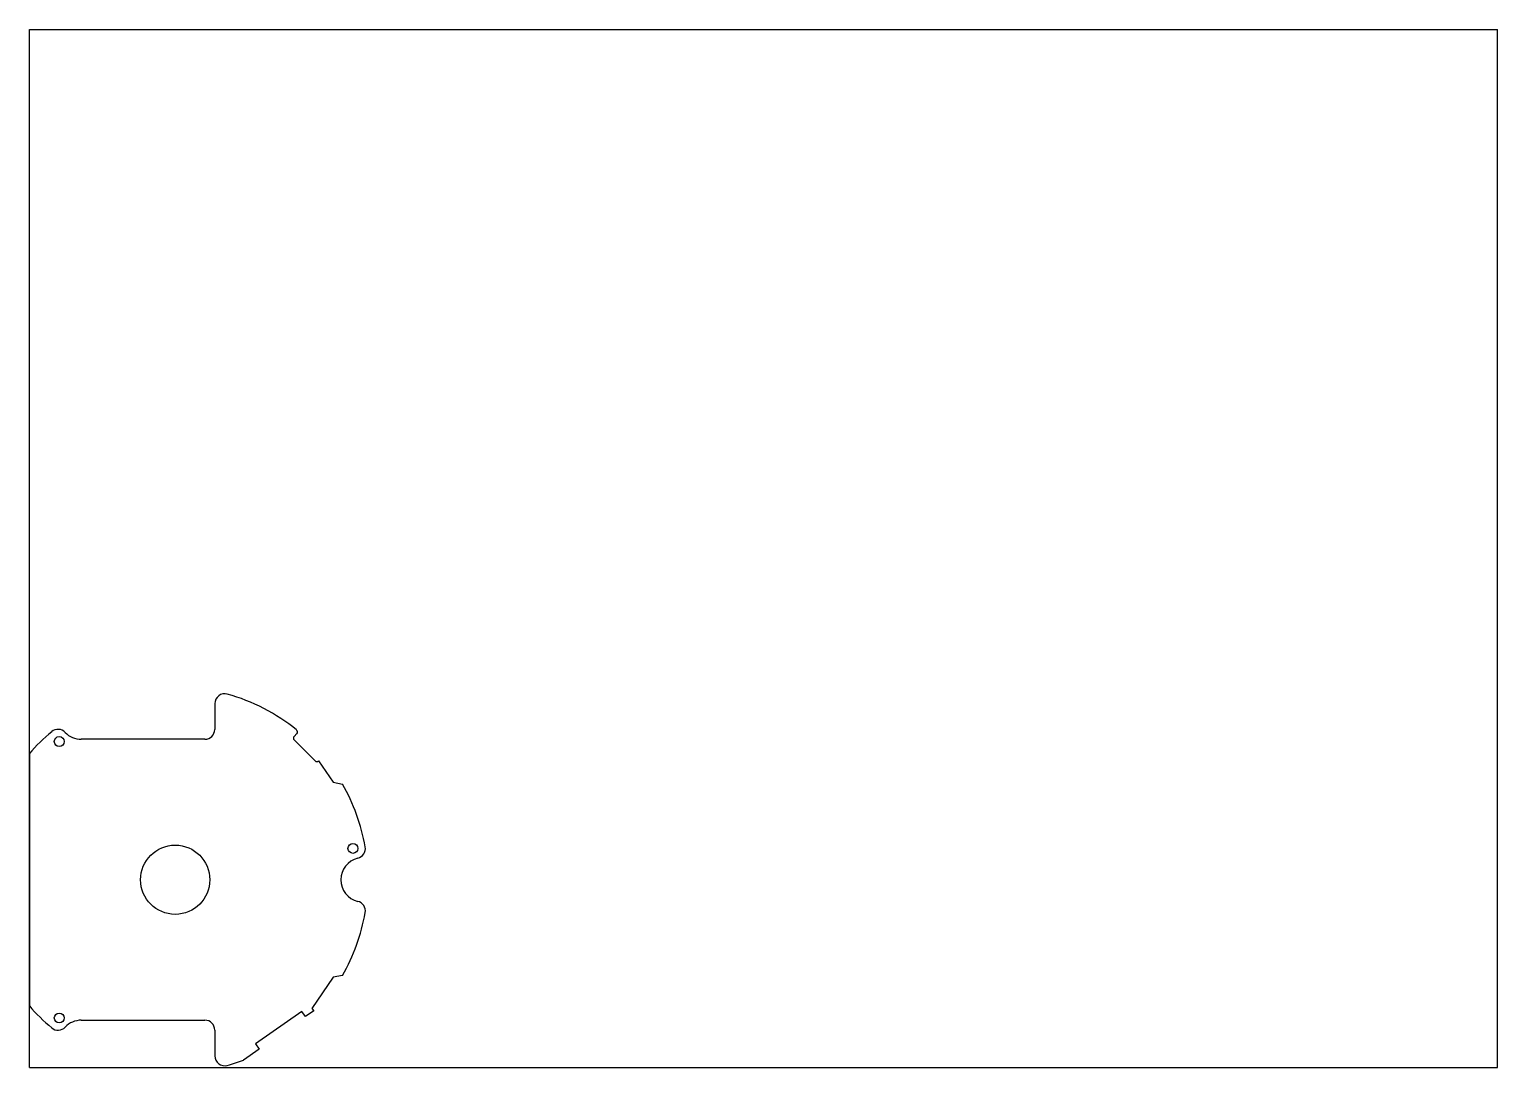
# Model space of a CAD drawing. Header units: millimetres. Extents: x 0 to 297, y 0 to 210.
import ezdxf

# ---------------------------------------------------------------- set-up
doc = ezdxf.new("R2010")
doc.units = ezdxf.units.MM
doc.header["$LTSCALE"] = 16.335
doc.layers.get('0').update_dxf_attribs({"linetype": 'CONTINUOUS'})
doc.layers.add('1__AXES', color=7, linetype='CONTINUOUS')

msp = doc.modelspace()

# ---------------------------------------------------------------- linework, layer by layer
at = {"color": 7, "linetype": 'CONTINUOUS'}
for p, q in [((0, 0), (0, 210)), ((0, 210), (297, 210)), ((297, 0), (297, 210)), ((37.5, 73.62), (37.5, 68.41)), ((35.5, 66.41), (10.5, 66.41)), ((54.1, 67.55), (53.54, 66.99)), ((53.54, 66.28), (57.78, 62.04)), ((58.49, 62.04), (58.51, 62.06)), ((58.51, 62.06), (61.43, 57.73)), ((61.43, 57.73), (63.36, 57.35)), ((61.43, 18.27), (57.17, 11.96)), ((63.36, 18.65), (61.43, 18.27)), ((57.17, 11.96), (57.51, 11.47)), ((10.5, 9.59), (35.5, 9.59)), ((55.14, 11.38), (45.75, 4.81)), ((55.87, 10.32), (55.14, 11.38)), ((57.51, 11.47), (55.87, 10.32)), ((37.5, 7.59), (37.5, 2.38)), ((46.49, 3.75), (43.32, 1.53)), ((45.75, 4.81), (46.49, 3.75)), ((0, 0), (297, 0))]:
    msp.add_line(p, q, dxfattribs=at)
for centre, radius, start, end in [((39.5, 73.62), 2, 74.3196, 180), ((29.5, 38), 39, 50.9636, 74.3196), ((5.8, 66.42), 2, 43.7301, 129.8259), ((35.5, 68.41), 2, 270, 360), ((29.5, 38), 39, 129.8259, 139.1487), ((10.5, 70.91), 4.5, 223.7301, 270), ((53.9, 66.64), 0.5, 135, 225), ((53.75, 67.9), 0.5, 315, 50.9636), ((58.14, 62.4), 0.5, 225, 315), ((29.5, 38), 39, 9.8259, 29.7465), ((65.96, 44.31), 2, 283.7301, 9.8259), ((67.5, 38), 4.5, 103.7301, 256.2699), ((65.96, 31.69), 2, 350.1741, 76.2699), ((29.5, 38), 39, 330.2535, 350.1741), ((29.5, 38), 39, 220.8513, 230.1741), ((10.5, 5.09), 4.5, 90, 136.2699), ((35.5, 7.59), 2, 0, 90), ((5.8, 9.58), 2, 230.1741, 316.2699), ((39.5, 2.38), 2, 180, 285.6804), ((29.5, 38), 39, 285.6804, 290.75)]:
    msp.add_arc(centre, radius, start, end, dxfattribs=at)
at = {"layer": '1__AXES', "color": 7, "linetype": 'CONTINUOUS'}
msp.add_line((0, 63.51), (0, 12.49), dxfattribs=at)
for centre, radius in [((6.04, 65.96), 1), ((29.5, 38), 7), ((65.45, 44.34), 1), ((6.04, 10.04), 1)]:
    msp.add_circle(centre, radius, dxfattribs=at)

doc.saveas('drawing.dxf')
